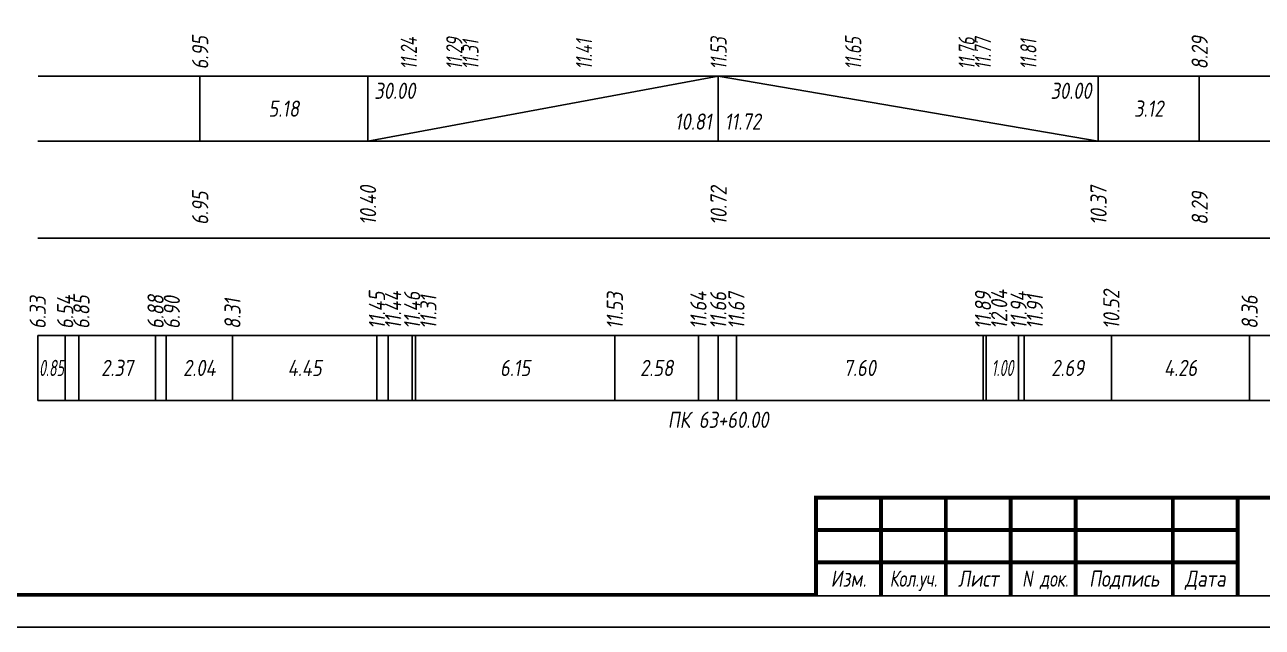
# Model space of a CAD drawing. Extents: x -717 to 1451, y -133302 to 233.
# Drawn here: x 78 to 268.7, y -100146.4 to -100053.5 of the extents above; entities that cross this region are included whole.
import ezdxf
from ezdxf.enums import TextEntityAlignment as Align

# ---------------------------------------------------------------- set-up
doc = ezdxf.new("R2010")
doc.units = 0
for name, color, linetype in [('Зарамочное оформление', 7, 'Continuous'), ('Код_510', 7, 'Continuous'), ('Код_514', 1, 'Continuous'), ('Код_516', 1, 'Continuous'), ('Подписи поперечников', 7, 'Continuous'), ('Таблица', 7, 'Continuous')]:
    doc.layers.add(name, color=color, linetype=linetype)
doc.styles.add('М', font='romand.shx', dxfattribs={"width": 0.8, "oblique": 10, "height": 2.5})

# ---------------------------------------------------------------- blocks, each defined once
blk = doc.blocks.new('Штамп')
at = {"linetype": 'Continuous'}
blk.add_wipeout([(199.95, -411.25), (384.95, -411.25), (384.95, -426.25), (199.95, -426.25)], dxfattribs=at).dxf.layer = 'Зарамочное оформление'
at = {"layer": 'Зарамочное оформление', "linetype": 'Continuous', "lineweight": -3, "const_width": 0.6, "flags": 128}
for points in [[(199.95, -426.25), (199.95, -411.25), (384.95, -411.25)], [(209.95, -411.25), (209.95, -426.25)], [(219.95, -411.25), (219.95, -426.25)], [(229.95, -411.25), (229.95, -426.25)], [(239.95, -411.25), (239.95, -426.25)], [(254.95, -411.25), (254.95, -426.25)], [(264.95, -411.25), (264.95, -426.25)], [(374.95, -411.25), (374.95, -426.25)], [(199.95, -416.25), (264.95, -416.25)], [(374.95, -418.25), (384.95, -418.25)], [(199.95, -421.25), (264.95, -421.25)]]:
    blk.add_lwpolyline(points, dxfattribs=at)
at = {"linetype": 'Continuous', "insert": (319.95, -419.17), "char_height": 5, "width": 110, "attachment_point": 5, "style": 'М'}
blk.add_mtext('{\\Q10;\\W0.8;43/23-Р-ЗП2-1}', dxfattribs=at)
at = {"layer": 'Зарамочное оформление', "linetype": 'Continuous', "style": 'М', "oblique": 10}
for s, width, p in [('Лист', 0.8, (379.95, -414.66)), ('Изм.', 0.8, (204.95, -423.75)), ('Кол.уч.', 0.7, (214.95, -423.75)), ('Лист', 0.8, (224.95, -423.75)), ('N док.', 0.7, (235.28, -423.75)), ('Подпись', 0.8, (247.45, -423.75)), ('Дата', 0.8, (259.95, -423.75))]:
    blk.add_text(s, height=2.5, dxfattribs=dict(at, width=width)).set_placement(p, align=Align.MIDDLE_CENTER)
blk = doc.blocks.new('шифр')
blk.add_blockref('Штамп', (0, -99775))

msp = doc.modelspace()

# ---------------------------------------------------------------- linework, layer by layer
at = {"flags": 128}
msp.add_lwpolyline([(-30.054, -100146.421), (389.946, -100146.421), (389.946, -99849.421), (-30.054, -99849.421)], close=True, dxfattribs=at)
at = {"const_width": 0.6, "flags": 128}
msp.add_lwpolyline([(-10.054, -100141.421), (384.946, -100141.421), (384.946, -99854.421), (-10.054, -99854.421)], close=True, dxfattribs=at)
at = {"layer": 'Код_510'}
for p, q in [((79.946, -100111.421), (79.946, -100101.421)), ((84.189, -100111.421), (84.189, -100101.421)), ((86.274, -100111.421), (86.274, -100101.421)), ((98.123, -100111.421), (98.123, -100101.421)), ((99.761, -100111.421), (99.761, -100101.421)), ((109.977, -100111.421), (109.977, -100101.421)), ((132.246, -100111.421), (132.246, -100101.421)), ((133.987, -100111.421), (133.987, -100101.421)), ((137.678, -100111.421), (137.678, -100101.421)), ((138.178, -100111.421), (138.178, -100101.421)), ((168.922, -100111.421), (168.922, -100101.421)), ((181.819, -100111.421), (181.819, -100101.421)), ((184.866, -100111.421), (184.866, -100101.421)), ((187.672, -100111.421), (187.672, -100101.421)), ((225.682, -100111.421), (225.682, -100101.421)), ((226.182, -100111.421), (226.182, -100101.421)), ((231.173, -100111.421), (231.173, -100101.421)), ((232.007, -100111.421), (232.007, -100101.421)), ((245.474, -100111.421), (245.474, -100101.421)), ((266.783, -100111.421), (266.783, -100101.421))]:
    msp.add_line(p, q, dxfattribs=at)
at = {"layer": 'Код_516'}
for p, q in [((104.946, -100071.421), (104.946, -100061.421)), ((130.829, -100071.421), (130.829, -100061.421)), ((130.829, -100071.421), (184.866, -100061.421)), ((184.866, -100071.421), (184.866, -100061.421)), ((184.866, -100061.421), (243.442, -100071.421)), ((243.442, -100071.421), (243.442, -100061.421)), ((259.027, -100071.421), (259.027, -100061.421))]:
    msp.add_line(p, q, dxfattribs=at)
at = {"layer": 'Таблица'}
for p, q in [((80, -100061.421), (284.082, -100061.421)), ((79.946, -100071.421), (284.027, -100071.421)), ((79.946, -100086.421), (284.027, -100086.421)), ((79.946, -100101.421), (284.027, -100101.421)), ((79.946, -100111.421), (284.027, -100111.421))]:
    msp.add_line(p, q, dxfattribs=at)

# ---------------------------------------------------------------- texts
at = {"layer": 'Код_510', "style": 'М', "oblique": 10, "width": 0.8}
for s, p in [('6.33', (79.946, -100100.421)), ('6.54', (84.189, -100100.421)), ('6.85', (86.689, -100100.421)), ('6.88', (98.123, -100100.421)), ('6.90', (100.623, -100100.421)), ('11.45', (132.246, -100100.421)), ('11.44', (134.746, -100100.421)), ('11.46', (137.678, -100100.421)), ('11.31', (140.178, -100100.421)), ('11.53', (168.922, -100100.421)), ('11.64', (181.819, -100100.421)), ('11.66', (184.866, -100100.421)), ('11.67', (187.672, -100100.421)), ('11.89', (225.682, -100100.421)), ('12.04', (228.182, -100100.421)), ('11.94', (231.173, -100100.421)), ('11.91', (233.673, -100100.421)), ('10.52', (245.474, -100100.421)), ('8.36', (266.783, -100100.421)), ('8.31', (109.977, -100100.421))]:
    msp.add_text(s, height=2.5, rotation=90, dxfattribs=at).set_placement(p, align=Align.MIDDLE_LEFT)
at = {"layer": 'Код_510', "style": 'М', "oblique": 10}
for s, width, p in [('0.85', 0.6, (82.067, -100106.421)), ('2.37', 0.8, (92.199, -100106.421)), ('2.04', 0.8, (104.869, -100106.421)), ('4.45', 0.8, (121.112, -100106.421)), ('6.15', 0.8, (153.55, -100106.421)), ('2.58', 0.8, (175.37, -100106.421)), ('7.60', 0.8, (206.677, -100106.421)), ('1.00', 0.6, (228.678, -100106.421)), ('2.69', 0.8, (238.74, -100106.421)), ('4.26', 0.8, (256.128, -100106.421))]:
    msp.add_text(s, height=2.5, dxfattribs=dict(at, width=width)).set_placement(p, align=Align.MIDDLE_CENTER)
at = {"layer": 'Код_514', "style": 'М', "oblique": 10}
for s, width, p in [('6.95', 0.8, (105, -100060.382)), ('11.24', 0.7, (137.17, -100060.382)), ('11.29', 0.7, (144.17, -100060.382)), ('11.53', 0.7, (184.92, -100060.382)), ('11.65', 0.7, (205.67, -100060.382)), ('11.76', 0.7, (223.17, -100060.382)), ('11.77', 0.7, (225.67, -100060.382)), ('8.29', 0.8, (259.082, -100060.382)), ('11.31', 0.7, (146.67, -100060.382)), ('11.41', 0.7, (164.17, -100060.382)), ('11.81', 0.7, (232.67, -100060.382))]:
    msp.add_text(s, height=2.5, rotation=90, dxfattribs=dict(at, width=width)).set_placement(p, align=Align.MIDDLE_LEFT)
at = {"layer": 'Код_516', "style": 'М', "oblique": 10, "width": 0.8}
msp.add_text('30.00', height=2.5, dxfattribs=at).set_placement((131.829, -100062.421), align=Align.TOP_LEFT)
msp.add_text('30.00', height=2.5, dxfattribs=at).set_placement((242.442, -100062.421), align=Align.TOP_RIGHT)
for s, p in [('5.18', (117.888, -100066.421)), ('3.12', (251.235, -100066.421))]:
    msp.add_text(s, height=2.5, dxfattribs=at).set_placement(p, align=Align.MIDDLE_CENTER)
msp.add_text('10.81', height=2.5, dxfattribs=at).set_placement((183.866, -100070.421), align=Align.BOTTOM_RIGHT)
msp.add_text('11.72', height=2.5, dxfattribs=at).set_placement((185.866, -100070.421), align=Align.BOTTOM_LEFT)
for s, p in [('10.40', (130.884, -100084.371)), ('10.72', (184.92, -100084.371)), ('10.37', (243.496, -100084.371)), ('6.95', (105, -100084.371)), ('8.29', (259.082, -100084.371))]:
    msp.add_text(s, height=2.5, rotation=90, dxfattribs=at).set_placement(p, align=Align.MIDDLE_LEFT)
at = {"layer": 'Подписи поперечников', "style": 'М', "oblique": 10, "width": 0.8}
msp.add_text('ПК 63+60.00', height=2.5, dxfattribs=at).set_placement((184.866, -100116.421), align=Align.BOTTOM_CENTER)

# ---------------------------------------------------------------- next in the draw order: block references
msp.add_blockref('шифр', (0, 59.829))

doc.saveas('drawing.dxf')
